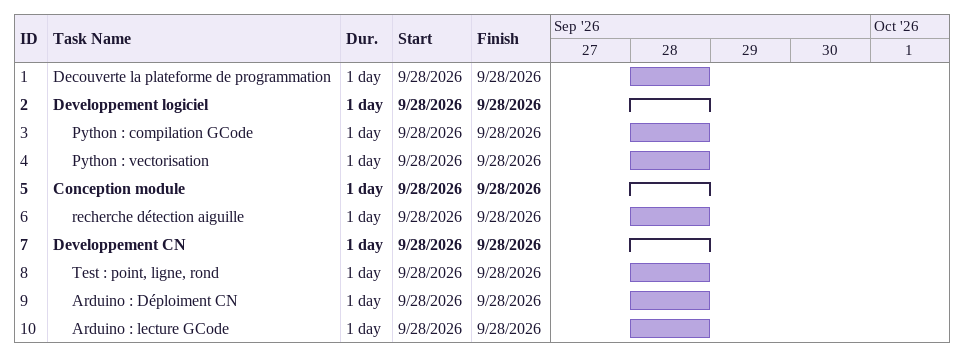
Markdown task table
| ID | Level | Task | Duration | Start | Finish |
|---|---|---|---|---|---|
| 1 | 1 | Decouverte la plateforme de programmation | 1d | 2026-09-28 | 2026-09-28 |
| 2 | 1 | **Developpement logiciel** | 1d | 2026-09-28 | 2026-09-28 |
| 3 | 2 | Python : compilation GCode | 1d | 2026-09-28 | 2026-09-28 |
| 4 | 2 | Python : vectorisation | 1d | 2026-09-28 | 2026-09-28 |
| 5 | 1 | **Conception module** | 1d | 2026-09-28 | 2026-09-28 |
| 6 | 2 | recherche détection aiguille | 1d | 2026-09-28 | 2026-09-28 |
| 7 | 1 | **Developpement CN** | 1d | 2026-09-28 | 2026-09-28 |
| 8 | 2 | Test : point, ligne, rond | 1d | 2026-09-28 | 2026-09-28 |
| 9 | 2 | Arduino : Déploiment CN | 1d | 2026-09-28 | 2026-09-28 |
| 10 | 2 | Arduino : lecture GCode | 1d | 2026-09-28 | 2026-09-28 |
